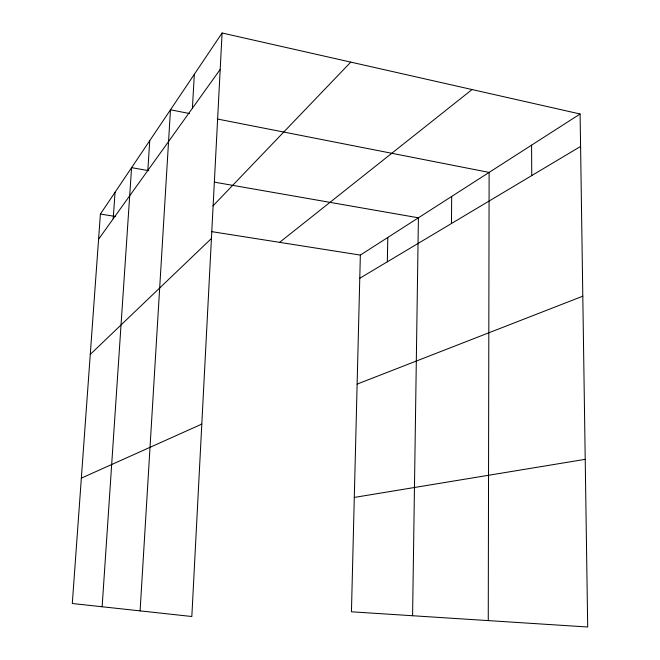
<?xml version="1.0" encoding="UTF-8"?>
<svg xmlns="http://www.w3.org/2000/svg" width="660" height="660" viewBox="0 0 660 660"><rect width="100%" height="100%" fill="white"/><g stroke="black" fill="none" stroke-linecap="round" stroke-linejoin="round"><path stroke-width="0.99" d="M488.26 620.606L489.126 172.408L217.264 118.99M451.448 223.525L451.688 196.449M412.582 615.739L418.415 217.808L214.426 182.152M387.321 261.814L387.808 237.46M580.107 113.99L360.352 255.09L351.442 611.803L587.697 627L580.107 113.99L222.082 33L100.394 214.079L72.303 603.512L191.829 616.506L222.082 33M192.406 108.232L194.329 74.299M140.101 610.888L170.478 109.791L189.387 113.512M147.84 170.453L149.746 140.638M102.135 606.755L131.579 167.673L148.714 170.668M113.198 218.815L115.055 192.266M98.579 239.225L220.192 69.448M212.949 205.928L350.782 62.114M90.272 354.387L211.431 238.483M279.609 242.352L472.048 89.546M359.774 278.256L580.586 146.429M81.345 478.137L201.803 424.099M357.126 384.103L582.805 296.2M354.296 497.425L585.214 459.335M100.394 214.079L115.45 216.455M211.736 231.643L360.352 255.09M531.572 145.15L531.745 175.585"/></g></svg>
